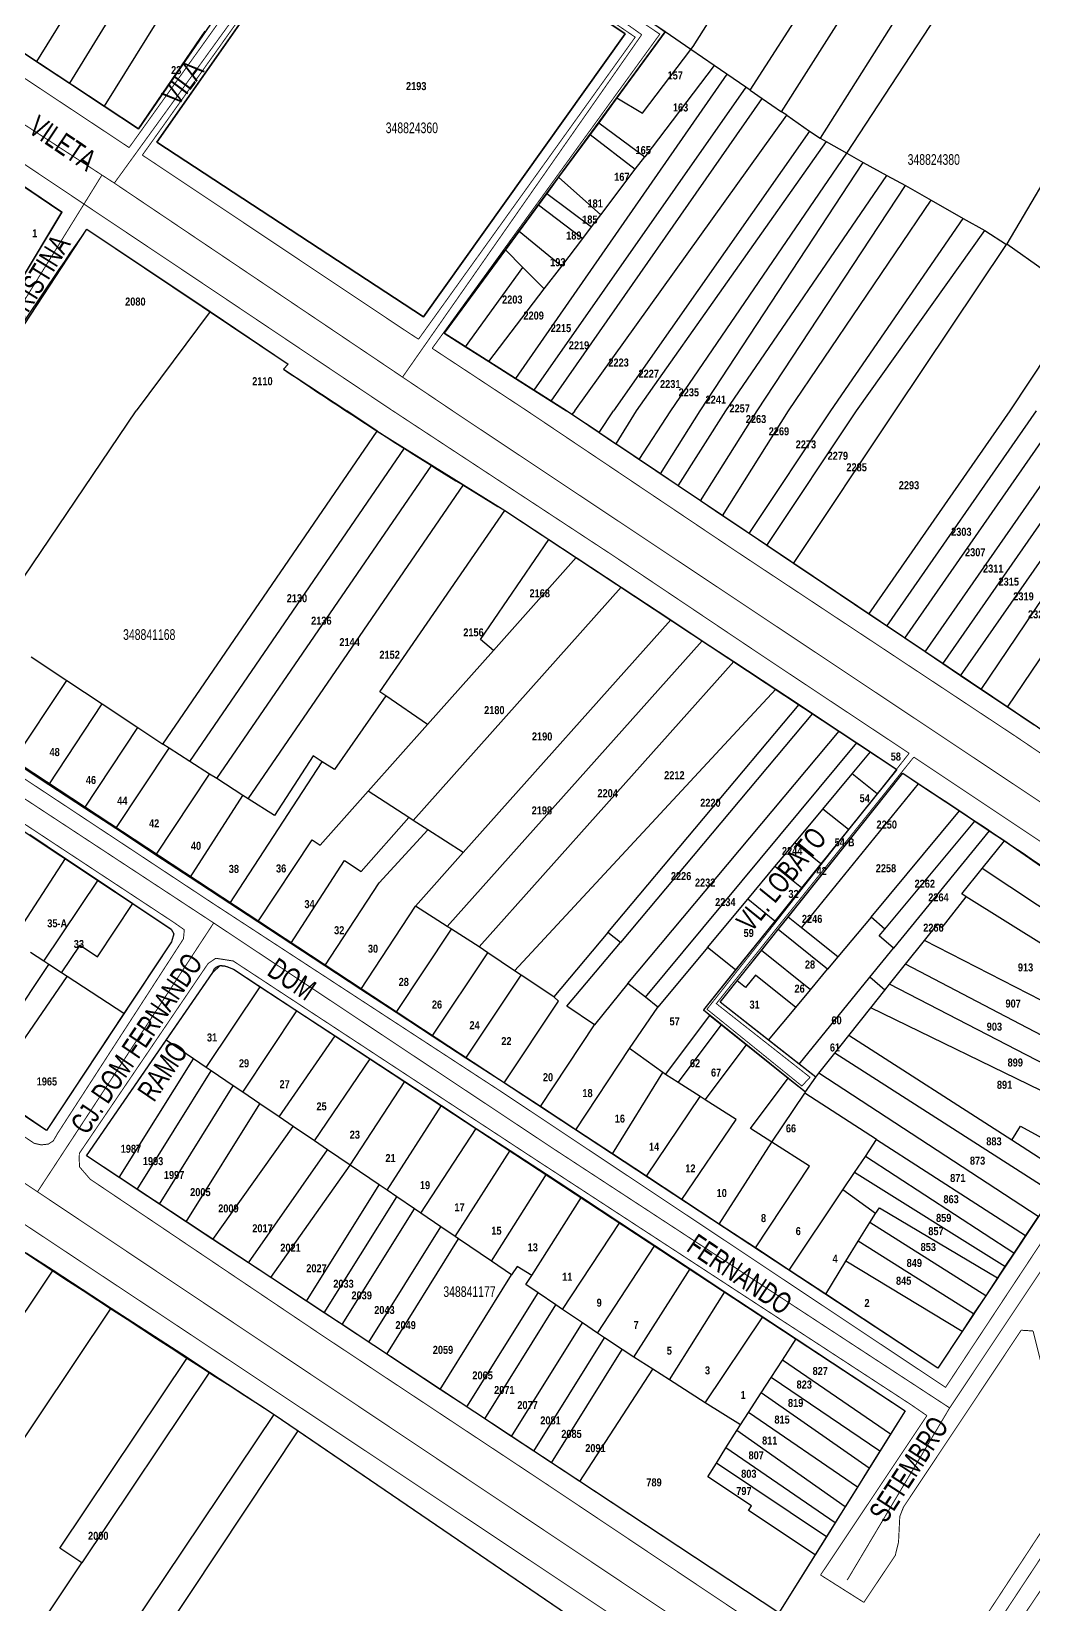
# Model space of a CAD drawing. Extents: x 203136 to 205923, y 4839890 to 4842982.
# Drawn here: x 203811.3 to 203999, y 4840825.7 to 4841120.4 of the extents above; entities that cross this region are included whole.
import ezdxf
from ezdxf.enums import TextEntityAlignment as Align

# ---------------------------------------------------------------- set-up
doc = ezdxf.new("R2010")
doc.units = 0
doc.header["$LTSCALE"] = 1.5
doc.header["$MEASUREMENT"] = 0
doc.linetypes.add('TRACO_11', pattern=[8, 3, -1, 3, -1])
for name, color, linetype in [('CD_MALHA_LOTES', 40, 'CONTINUOUS'), ('CD_TXT_QUADRA', 7, 'CONTINUOUS'), ('RU-QUADRAS', 210, 'CONTINUOUS'), ('SV-EIXO-RUA-N-PAV', 6, 'CONTINUOUS'), ('SV-EIXO-RUA-PAV', 20, 'CONTINUOUS'), ('SV-RUA-NAO-PAV-S-GUIA-C-GUIA', 7, 'CONTINUOUS'), ('SV-RUA-PAVIM-S-GUIA-C-GUIA', 7, 'CONTINUOUS'), ('SV-TXT-RUA-N-PAV-S-GUIA-C-GUIA', 7, 'CONTINUOUS'), ('SV-TXT-RUA-PAV-S-GUIA-C-GUIA', 7, 'CONTINUOUS'), ('Th_NmrPort', 1, 'CONTINUOUS')]:
    doc.layers.add(name, color=color, linetype=linetype)
doc.styles.add('3488-24-2D_TXT$0$ARIAL', font='ARIAL.TTF')
doc.styles.add('3488-41-2D_TXTB$0$ARIAL', font='ARIAL.TTF')
doc.styles.add('ARIAL', font='ARIAL.TTF')
doc.styles.get("Standard").update_dxf_attribs({"font": 'swisscbo.ttf'})

msp = doc.modelspace()

# ---------------------------------------------------------------- linework, layer by layer
at = {"layer": 'CD_MALHA_LOTES', "linetype": 'Continuous'}
for p, q in [((203945.88, 4841109.44), (203985.79, 4841171.52)), ((203951.76, 4841105.4), (203991.42, 4841167.82)), ((203998.67, 4841163.13), (203958.98, 4841100.44)), ((203964, 4841097.64), (204004.47, 4841159.4)), ((203872.44, 4841153.57), (203834.71, 4841099.7)), ((203922.49, 4841120), (203872.44, 4841153.57)), ((203831.91, 4841146.66), (203812.21, 4841114.81)), ((203839.36, 4841144.83), (203818.35, 4841110.75)), ((204030.35, 4841142.55), (203993.99, 4841080.65)), ((203935.23, 4841117.61), (203950.61, 4841142.05)), ((203836.6, 4841125.29), (203824.86, 4841106.44)), ((203831.31, 4841102.18), (203843.77, 4841120.52)), ((203884.69, 4841066.97), (203922.49, 4841120)), ((203929.99, 4841120.35), (203920.94, 4841108.01)), ((203928.63, 4841121.28), (203929.99, 4841120.35)), ((203934.8, 4841117.05), (203929.99, 4841120.35)), ((203806.58, 4841118.54), (203812.21, 4841114.81)), ((203925.7, 4841105.15), (203934.8, 4841117.05)), ((203934.8, 4841117.05), (203935.23, 4841117.61)), ((203939.15, 4841114.06), (203934.8, 4841117.05)), ((203812.21, 4841114.81), (203818.35, 4841110.75)), ((203939.15, 4841114.06), (203926.13, 4841096.94)), ((203941.5, 4841112.44), (203939.15, 4841114.06)), ((203818.35, 4841110.75), (203824.86, 4841106.44)), ((203941.5, 4841112.44), (203901.92, 4841055.41)), ((203945.1, 4841109.97), (203941.5, 4841112.44)), ((203945.1, 4841109.97), (203905.35, 4841053.23)), ((203908.61, 4841051.15), (203948.13, 4841107.89)), ((203920.94, 4841108.01), (203917.51, 4841103.33)), ((203920.94, 4841108.01), (203925.7, 4841105.15)), ((203945.88, 4841109.44), (203945.1, 4841109.97)), ((203945.88, 4841109.44), (203948.13, 4841107.89)), ((203948.13, 4841107.89), (203951.76, 4841105.4)), ((203824.86, 4841106.44), (203831.31, 4841102.18)), ((203913.02, 4841049.34), (203952.76, 4841104.72)), ((203952.76, 4841104.72), (203951.76, 4841105.4)), ((203952.76, 4841104.72), (203957.03, 4841101.78)), ((203917.51, 4841103.33), (203915.91, 4841101.15)), ((203917.51, 4841103.33), (203926.13, 4841096.94)), ((203957.03, 4841101.78), (203920.26, 4841049.37)), ((203957.03, 4841101.78), (203958.98, 4841100.44)), ((203834.71, 4841099.7), (203884.69, 4841066.97)), ((203915.91, 4841101.15), (203910.01, 4841093.1)), ((203915.91, 4841101.15), (203924.37, 4841094.61)), ((203960.1, 4841099.79), (203924.51, 4841049.37)), ((203958.98, 4841100.44), (203960.1, 4841099.79)), ((203960.1, 4841099.79), (203964, 4841097.64)), ((203924.37, 4841094.61), (203926.13, 4841096.94)), ((203931, 4841049.36), (203964, 4841097.64)), ((203936.51, 4841049.36), (203967.06, 4841095.9)), ((203964, 4841097.64), (203967.06, 4841095.9)), ((203967.06, 4841095.9), (203971.48, 4841093.46)), ((203910.01, 4841093.1), (203907.79, 4841090.07)), ((203910.01, 4841093.1), (203917.9, 4841086.1)), ((203917.9, 4841086.1), (203924.37, 4841094.61)), ((203941.3, 4841049.37), (203971.48, 4841093.46)), ((203971.48, 4841093.46), (203974.97, 4841091.55)), ((203816.95, 4841086.56), (203809.42, 4841091.71)), ((203907.79, 4841090.07), (203906.22, 4841087.94)), ((203907.79, 4841090.07), (203916.15, 4841083.8)), ((203947.2, 4841049.37), (203974.97, 4841091.55)), ((203974.97, 4841091.55), (203979.81, 4841088.85)), ((203809.18, 4841073.67), (203816.95, 4841086.56)), ((203906.22, 4841087.94), (203902.59, 4841082.99)), ((203906.22, 4841087.94), (203914.52, 4841081.65)), ((203953.1, 4841049.37), (203979.81, 4841088.85)), ((203979.81, 4841088.85), (203985.76, 4841085.39)), ((203914.52, 4841081.65), (203916.15, 4841083.8)), ((203916.15, 4841083.8), (203917.9, 4841086.1)), ((203961.02, 4841049.37), (203985.76, 4841085.39)), ((203985.76, 4841085.39), (203989.87, 4841083.16)), ((203902.59, 4841082.99), (203900.03, 4841079.49)), ((203902.59, 4841082.99), (203910.59, 4841076.48)), ((203910.59, 4841076.48), (203914.52, 4841081.65)), ((203965.83, 4841049.37), (203989.87, 4841083.16)), ((203989.87, 4841083.16), (203993.93, 4841080.54)), ((203993.99, 4841080.65), (203993.93, 4841080.54)), ((203993.99, 4841080.65), (204001.01, 4841075.62)), ((203900.03, 4841079.49), (203888.59, 4841063.89)), ((203903.3, 4841076.22), (203900.03, 4841079.49)), ((203973.04, 4841049.37), (203993.93, 4841080.54)), ((203892.59, 4841061.34), (203903.3, 4841076.22)), ((203907.33, 4841072.19), (203903.3, 4841076.22)), ((203907.33, 4841072.19), (203910.59, 4841076.48)), ((203896.94, 4841058.58), (203907.33, 4841072.19)), ((203994.58, 4841049.37), (204008.62, 4841070.57)), ((203844.71, 4841067.96), (203830.9, 4841049.36)), ((203888.59, 4841063.89), (203892.59, 4841061.34)), ((203892.59, 4841061.34), (203896.94, 4841058.58)), ((203896.94, 4841058.58), (203901.92, 4841055.41)), ((203901.92, 4841055.41), (203905.35, 4841053.23)), ((203905.35, 4841053.23), (203908.61, 4841051.15)), ((203908.61, 4841051.15), (203911.5, 4841049.36))]:
    msp.add_line(p, q, dxfattribs=at)
for points in [[(203799.26, 4841049.37), (203821.65, 4841083.39), (203844.71, 4841067.96)], [(203844.71, 4841067.96), (203859.32, 4841058.12), (203858.46, 4841057.16), (203870.31, 4841049.37)]]:
    msp.add_lwpolyline(points, dxfattribs=at)
at = {"layer": 'CD_MALHA_LOTES', "linetype": 'Continuous', "flags": 128}
for points in [[(203803.27, 4841008.53), (203830.9, 4841049.36)], [(203876, 4841045.56), (203870.31, 4841049.37)], [(203912.51, 4841048.68), (203911.5, 4841049.36)], [(203913.02, 4841049.34), (203912.51, 4841048.68)], [(203917.59, 4841045.26), (203912.51, 4841048.68)], [(203917.59, 4841045.26), (203920.26, 4841049.37)], [(203924.51, 4841049.37), (203920.71, 4841043.17)], [(203925.07, 4841040.24), (203931, 4841049.36)], [(203929.07, 4841037.54), (203936.51, 4841049.36)], [(203932.43, 4841035.28), (203941.3, 4841049.37)], [(203936.57, 4841032.48), (203947.2, 4841049.37)], [(203940.72, 4841029.69), (203953.1, 4841049.37)], [(203945.7, 4841026.34), (203961.02, 4841049.37)], [(203949.02, 4841024.11), (203965.83, 4841049.37)], [(203953.99, 4841020.75), (203973.04, 4841049.37)], [(203968.1, 4841011.26), (203994.58, 4841049.37)], [(203971.47, 4841008.99), (203999.53, 4841049.37)], [(203974.85, 4841006.72), (204004.49, 4841049.37)], [(203978.65, 4841004.16), (204010.07, 4841049.37)], [(203981.97, 4841001.92), (204014.94, 4841049.37)], [(203994.09, 4840993.81), (204031.63, 4841049.37)], [(203835.88, 4840986.9), (203876, 4841045.56)], [(203876, 4841045.56), (203881.15, 4841042.35)], [(203917.59, 4841045.26), (203920.71, 4841043.17)], [(203840.93, 4840983.66), (203881.15, 4841042.35)], [(203881.15, 4841042.35), (203886.24, 4841039.18)], [(203925.07, 4841040.24), (203920.71, 4841043.17)], [(203929.07, 4841037.54), (203925.07, 4841040.24)], [(203845.98, 4840980.42), (203886.24, 4841039.18)], [(203886.24, 4841039.18), (203892.19, 4841035.47)], [(203932.43, 4841035.28), (203929.07, 4841037.54)], [(203851.88, 4840976.63), (203892.19, 4841035.47)], [(203892.19, 4841035.47), (203899.93, 4841030.65)], [(203936.57, 4841032.48), (203932.43, 4841035.28)], [(203876.54, 4840996.7), (203899.93, 4841030.65)], [(203899.93, 4841030.65), (203908.19, 4841025.21)], [(203940.72, 4841029.69), (203936.57, 4841032.48)], [(203945.7, 4841026.34), (203940.72, 4841029.69)], [(203895.38, 4841006.51), (203908.19, 4841025.21)], [(203908.19, 4841025.21), (203913.3, 4841021.85)], [(203949.02, 4841024.11), (203945.7, 4841026.34)], [(203913.3, 4841021.85), (203897.81, 4841004.44)], [(203913.3, 4841021.85), (203921.74, 4841016.28)], [(203953.99, 4841020.75), (203949.02, 4841024.11)], [(203985.29, 4840999.69), (204002.37, 4841024.26)], [(204005.86, 4841021.93), (203989.09, 4840997.13)], [(203960.06, 4841016.67), (203953.99, 4841020.75)], [(203882.76, 4840972.6), (203921.74, 4841016.28)], [(203921.74, 4841016.28), (203931.02, 4841010.16)], [(203968.1, 4841011.26), (203960.06, 4841016.67)], [(203892.11, 4840966.56), (203931.02, 4841010.16)], [(203931.02, 4841010.16), (203936.92, 4841006.27)], [(203971.47, 4841008.99), (203968.1, 4841011.26)], [(203974.85, 4841006.72), (203971.47, 4841008.99)], [(203897.81, 4841004.44), (203885.46, 4840990.56)], [(203889.14, 4840952.72), (203936.92, 4841006.27)], [(203897.81, 4841004.44), (203895.38, 4841006.51)], [(203936.92, 4841006.27), (203942.83, 4841002.37)], [(203978.65, 4841004.16), (203974.85, 4841006.72)], [(203981.97, 4841001.92), (203978.65, 4841004.16)], [(203811.18, 4841003.23), (203817.85, 4840998.82)], [(203895.1, 4840948.89), (203942.83, 4841002.37)], [(203942.83, 4841002.37), (203950.68, 4840997.19)], [(203985.29, 4840999.69), (203981.97, 4841001.92)], [(203807.82, 4840983.67), (203817.85, 4840998.82)], [(203817.85, 4840998.82), (203824.52, 4840994.41)], [(203989.09, 4840997.13), (203985.29, 4840999.69)], [(203877.65, 4840995.94), (203868.03, 4840982.11)], [(203877.65, 4840995.94), (203876.54, 4840996.7)], [(203885.46, 4840990.56), (203877.65, 4840995.94)], [(203901.74, 4840944.41), (203950.68, 4840997.19)], [(203950.68, 4840997.19), (203955.04, 4840994.31)], [(203994.09, 4840993.81), (203989.09, 4840997.13)], [(203814.51, 4840979.28), (203824.52, 4840994.41)], [(203824.52, 4840994.41), (203831.2, 4840990)], [(203919.21, 4840951.57), (203955.04, 4840994.31)], [(203957.55, 4840992.64), (203921.59, 4840949.74)], [(203955.04, 4840994.31), (203957.55, 4840992.64)], [(203957.55, 4840992.64), (203962.58, 4840989.3)], [(203999.06, 4840990.45), (203994.09, 4840993.81)], [(203821.2, 4840974.89), (203831.2, 4840990)], [(203831.2, 4840990), (203835.88, 4840986.9)], [(203874.32, 4840978.05), (203885.46, 4840990.56)], [(203922.95, 4840942.03), (203962.58, 4840989.3)], [(203962.58, 4840989.3), (203965.89, 4840987.11)], [(203837.05, 4840986.15), (203835.88, 4840986.9)], [(203926.26, 4840939.44), (203965.89, 4840987.11)], [(203965.89, 4840987.11), (203968.4, 4840985.45)], [(203814.51, 4840979.28), (203807.82, 4840983.67)], [(203827.05, 4840971.05), (203837.05, 4840986.15)], [(203840.93, 4840983.66), (203837.05, 4840986.15)], [(203844.62, 4840981.29), (203840.93, 4840983.66)], [(203848.4, 4840957.03), (203865.72, 4840983.6)], [(203864.04, 4840984.68), (203856.76, 4840973.52)], [(203865.72, 4840983.6), (203864.04, 4840984.68)], [(203868.03, 4840982.11), (203865.72, 4840983.6)], [(203964.97, 4840981.32), (203968.4, 4840985.45)], [(203968.4, 4840985.45), (203973.36, 4840982.16)], [(203834.57, 4840966.11), (203844.62, 4840981.29)], [(203845.98, 4840980.42), (203844.62, 4840981.29)], [(203850.87, 4840977.29), (203845.98, 4840980.42)], [(203953.03, 4840954.46), (203974.47, 4840981.42)], [(203959.49, 4840974.73), (203964.97, 4840981.32)], [(203969.66, 4840977.55), (203964.97, 4840981.32)], [(203973.36, 4840982.16), (203969.66, 4840977.55)], [(203974.47, 4840981.42), (203977.42, 4840979.47)], [(203821.2, 4840974.89), (203814.51, 4840979.28)], [(203865.36, 4840967.98), (203874.32, 4840978.05)], [(203881.94, 4840973.13), (203874.32, 4840978.05)], [(203955.48, 4840952.49), (203977.42, 4840979.47)], [(203969.66, 4840977.55), (203964.29, 4840970.87)], [(203977.42, 4840979.47), (203985.11, 4840974.37)], [(203827.05, 4840971.05), (203821.2, 4840974.89)], [(203840.96, 4840961.92), (203850.87, 4840977.29)], [(203851.88, 4840976.63), (203850.87, 4840977.29)], [(203856.76, 4840973.52), (203851.88, 4840976.63)], [(203954.25, 4840968.42), (203959.49, 4840974.73)], [(203964.29, 4840970.87), (203959.49, 4840974.73)], [(203873.04, 4840963.05), (203881.94, 4840973.13)], [(203882.76, 4840972.6), (203881.94, 4840973.13)], [(203885.51, 4840970.83), (203882.76, 4840972.6)], [(203968.55, 4840954.49), (203985.11, 4840974.37)], [(203971.1, 4840952.22), (203987.97, 4840972.48)], [(203985.11, 4840974.37), (203987.97, 4840972.48)], [(203987.97, 4840972.48), (203990.69, 4840970.67)], [(203810.97, 4840969.95), (203817.65, 4840965.48)], [(203834.57, 4840966.11), (203827.05, 4840971.05)], [(203853.66, 4840953.58), (203863.83, 4840968.96)], [(203863.83, 4840968.96), (203865.36, 4840967.98)], [(203876.39, 4840960.9), (203885.51, 4840970.83)], [(203892.11, 4840966.56), (203885.51, 4840970.83)], [(203964.29, 4840970.87), (203959.15, 4840964.47)], [(203990.69, 4840970.67), (203972.75, 4840948.65)], [(203989.37, 4840963.61), (203993.53, 4840968.79)], [(203990.69, 4840970.67), (203993.53, 4840968.79)], [(203993.53, 4840968.79), (204029.01, 4840944.17)], [(203840.96, 4840961.92), (203834.57, 4840966.11)], [(203883.17, 4840956.54), (203892.11, 4840966.56)], [(203950.54, 4840963.96), (203954.25, 4840968.42)], [(203959.15, 4840964.47), (203954.25, 4840968.42)], [(203807.67, 4840950.02), (203817.65, 4840965.48)], [(203817.65, 4840965.48), (203823.77, 4840961.37)], [(203859.84, 4840949.52), (203869.91, 4840965.06)], [(203869.91, 4840965.06), (203873.04, 4840963.05)], [(203945.43, 4840957.81), (203950.54, 4840963.96)], [(203955.53, 4840959.95), (203950.54, 4840963.96)], [(203959.15, 4840964.47), (203955.53, 4840959.95)], [(203985.53, 4840958.81), (203989.37, 4840963.61)], [(204025.8, 4840939.41), (203989.37, 4840963.61)], [(203813.58, 4840946.19), (203823.77, 4840961.37)], [(203823.77, 4840961.37), (203830.23, 4840957.04)], [(203848.4, 4840957.03), (203840.96, 4840961.92)], [(203866.21, 4840945.34), (203876.39, 4840960.9)], [(203955.53, 4840959.95), (203950.51, 4840953.72)], [(203823.61, 4840947.03), (203830.23, 4840957.04)], [(203830.23, 4840957.04), (203835.88, 4840953.26)], [(203853.66, 4840953.58), (203848.4, 4840957.03)], [(203937.92, 4840948.78), (203945.43, 4840957.81)], [(203950.51, 4840953.72), (203945.43, 4840957.81)], [(203981.84, 4840952.54), (203986.38, 4840958.28)], [(203986.38, 4840958.28), (203985.53, 4840958.81)], [(204023.87, 4840934.83), (203986.38, 4840958.28)], [(203872.98, 4840940.9), (203883.17, 4840956.54)], [(203889.14, 4840952.72), (203883.17, 4840956.54)], [(203951.15, 4840952.12), (203953.03, 4840954.46)], [(203955.48, 4840952.49), (203953.03, 4840954.46)], [(203968.55, 4840954.49), (203962.31, 4840947.01)], [(203971.1, 4840952.22), (203968.55, 4840954.49)], [(203835.88, 4840953.26), (203837.43, 4840952.24)], [(203837.43, 4840952.24), (203837.94, 4840951.37)], [(203837.94, 4840951.37), (203837.46, 4840949.84)], [(203859.84, 4840949.52), (203853.66, 4840953.58)], [(203879.6, 4840936.57), (203889.95, 4840952.19)], [(203889.95, 4840952.19), (203889.14, 4840952.72)], [(203895.1, 4840948.89), (203889.95, 4840952.19)], [(203919.21, 4840951.57), (203909.14, 4840939.56)], [(203921.59, 4840949.74), (203919.21, 4840951.57)], [(203950.51, 4840953.72), (203943.15, 4840944.57)], [(203948.02, 4840948.22), (203951.15, 4840952.12)], [(203960.39, 4840944.7), (203951.15, 4840952.12)], [(203962.31, 4840947.01), (203955.48, 4840952.49)], [(203970.07, 4840950.99), (203971.1, 4840952.22)], [(203972.75, 4840948.65), (203970.07, 4840950.99)], [(203978.54, 4840950.09), (203981.04, 4840953.21)], [(203981.04, 4840953.21), (203981.84, 4840952.54)], [(203816.88, 4840944.03), (203820.36, 4840949.21)], [(203820.36, 4840949.21), (203823.61, 4840947.03)], [(203837.46, 4840949.84), (203828.58, 4840936.41)], [(203866.21, 4840945.34), (203859.84, 4840949.52)], [(203896.72, 4840947.8), (203895.1, 4840948.89)], [(203911.56, 4840937.78), (203921.59, 4840949.74)], [(203937.92, 4840948.78), (203928.62, 4840937.59)], [(203943.15, 4840944.57), (203937.92, 4840948.78)], [(203943.46, 4840942.53), (203948.02, 4840948.22)], [(203957.19, 4840940.86), (203948.02, 4840948.22)], [(203968.33, 4840943.22), (203972.75, 4840948.65)], [(203974.98, 4840945.65), (203978.54, 4840950.09)], [(204019.93, 4840928.86), (203978.54, 4840950.09)], [(203800.11, 4840923.95), (203814.51, 4840945.57)], [(203813.58, 4840946.19), (203811.07, 4840947.81)], [(203814.51, 4840945.57), (203813.58, 4840946.19)], [(203816.88, 4840944.03), (203814.51, 4840945.57)], [(203872.98, 4840940.9), (203866.21, 4840945.34)], [(203886.32, 4840932.18), (203896.72, 4840947.8)], [(203901.74, 4840944.41), (203896.72, 4840947.8)], [(203962.31, 4840947.01), (203960.39, 4840944.7)], [(203972, 4840941.9), (203974.98, 4840945.65)], [(204016.61, 4840923.83), (203974.98, 4840945.65)], [(203803.11, 4840921.74), (203817.95, 4840943.33)], [(203817.95, 4840943.33), (203816.88, 4840944.03)], [(203828.58, 4840936.41), (203817.95, 4840943.33)], [(203892.65, 4840928.06), (203902.97, 4840943.58)], [(203902.97, 4840943.58), (203901.74, 4840944.41)], [(203909.14, 4840939.56), (203902.97, 4840943.58)], [(203922.95, 4840942.03), (203916.74, 4840934.27)], [(203926.26, 4840939.44), (203922.95, 4840942.03)], [(203943.15, 4840944.57), (203937.12, 4840937.07)], [(203940.29, 4840938.51), (203943.46, 4840942.53)], [(203945.02, 4840941.27), (203943.46, 4840942.53)], [(203946.89, 4840943.61), (203945.02, 4840941.27)], [(203954.44, 4840937.56), (203946.89, 4840943.61)], [(203955.07, 4840926.94), (203968.33, 4840943.22)], [(203957.19, 4840940.86), (203960.39, 4840944.7)], [(203971.12, 4840940.8), (203968.33, 4840943.22)], [(203844, 4840926.31), (203854.11, 4840941.43)], [(203854.11, 4840941.43), (203860.99, 4840936.92)], [(203879.6, 4840936.57), (203872.98, 4840940.9)], [(203909.98, 4840938.74), (203909.14, 4840939.56)], [(203928.62, 4840937.59), (203926.26, 4840939.44)], [(203954.44, 4840937.56), (203957.19, 4840940.86)], [(203968.49, 4840937.48), (203971.12, 4840940.8)], [(203971.12, 4840940.8), (203972, 4840941.9)], [(204014.15, 4840920.09), (203972, 4840941.9)], [(203828.58, 4840936.41), (203814.06, 4840914.46)], [(203850.87, 4840921.64), (203860.99, 4840936.92)], [(203860.99, 4840936.92), (203868.16, 4840932.22)], [(203886.32, 4840932.18), (203879.6, 4840936.57)], [(203899.81, 4840923.39), (203909.98, 4840938.74)], [(203916.74, 4840934.27), (203911.56, 4840937.78)], [(203923.3, 4840929.85), (203928.62, 4840937.59)], [(203937.12, 4840937.07), (203938.31, 4840936.01)], [(203949.33, 4840931.43), (203940.29, 4840938.51)], [(203949.33, 4840931.43), (203954.44, 4840937.56)], [(203964.37, 4840932.3), (203968.49, 4840937.48)], [(204002.65, 4840920.84), (203968.49, 4840937.48)], [(203906.6, 4840918.97), (203916.74, 4840934.27)], [(203930.03, 4840925), (203938.31, 4840936.01)], [(203932.4, 4840923.49), (203940.5, 4840934.27)], [(203938.31, 4840936.01), (203940.5, 4840934.27)], [(203940.5, 4840934.27), (203945.2, 4840930.53)], [(203821.59, 4840909.71), (203836.49, 4840931.41)], [(203841.62, 4840927.93), (203836.49, 4840931.41)], [(203857.63, 4840917.05), (203868.16, 4840932.22)], [(203868.16, 4840932.22), (203874.72, 4840927.92)], [(203892.65, 4840928.06), (203886.32, 4840932.18)], [(203937.47, 4840920.26), (203945.2, 4840930.53)], [(203945.2, 4840930.53), (203953.02, 4840924.29)], [(203955.07, 4840926.94), (203949.33, 4840931.43)], [(203961.73, 4840928.97), (203964.37, 4840932.3)], [(203994.88, 4840912.68), (203964.37, 4840932.3)], [(203827.71, 4840905.67), (203841.62, 4840927.93)], [(203844, 4840926.31), (203841.62, 4840927.93)], [(203864.3, 4840912.52), (203874.72, 4840927.92)], [(203874.72, 4840927.92), (203881.19, 4840923.67)], [(203899.81, 4840923.39), (203892.65, 4840928.06)], [(203913.23, 4840914.64), (203923.3, 4840929.85)], [(203929.51, 4840925.38), (203923.3, 4840929.85)], [(203958.74, 4840925.22), (203961.73, 4840928.97)], [(204002.71, 4840902.76), (203961.73, 4840928.97)], [(203831.05, 4840903.46), (203844.93, 4840925.68)], [(203844.93, 4840925.68), (203844, 4840926.31)], [(203849.07, 4840922.86), (203844.93, 4840925.68)], [(203920.13, 4840910.11), (203929.51, 4840925.38)], [(203930.03, 4840925), (203929.51, 4840925.38)], [(203932.4, 4840923.49), (203930.03, 4840925)], [(203958.17, 4840924.49), (203955.07, 4840926.94)], [(203956.27, 4840921.71), (203958.17, 4840924.49)], [(203958.17, 4840924.49), (203958.74, 4840925.22)], [(203999.81, 4840898.38), (203958.74, 4840925.22)], [(203814.06, 4840914.46), (203803.11, 4840921.74)], [(203835.23, 4840900.71), (203849.07, 4840922.86)], [(203850.87, 4840921.64), (203849.07, 4840922.86)], [(203854.04, 4840919.49), (203850.87, 4840921.64)], [(203870.94, 4840908), (203881.19, 4840923.67)], [(203881.19, 4840923.67), (203888.07, 4840919.17)], [(203906.6, 4840918.97), (203899.81, 4840923.39)], [(203936.53, 4840920.86), (203932.4, 4840923.49)], [(203945.93, 4840914.87), (203953.02, 4840924.29)], [(203949.94, 4840912.32), (203956.13, 4840921.49)], [(203953.02, 4840924.29), (203956.27, 4840921.71)], [(203956.13, 4840921.49), (203956.27, 4840921.71)], [(203969.58, 4840912.8), (203956.13, 4840921.49)], [(203840.24, 4840897.4), (203854.04, 4840919.49)], [(203857.63, 4840917.05), (203854.04, 4840919.49)], [(203877.86, 4840903.29), (203888.07, 4840919.17)], [(203888.07, 4840919.17), (203894.59, 4840914.89)], [(203913.23, 4840914.64), (203906.6, 4840918.97)], [(203926.44, 4840905.95), (203936.53, 4840920.86)], [(203937.47, 4840920.26), (203936.53, 4840920.86)], [(203943.29, 4840916.55), (203937.47, 4840920.26)], [(203860.26, 4840915.26), (203857.63, 4840917.05)], [(203933.08, 4840901.58), (203943.29, 4840916.55)], [(203845.24, 4840894.09), (203860.26, 4840915.26)], [(203864.3, 4840912.52), (203860.26, 4840915.26)], [(203884.2, 4840898.99), (203894.59, 4840914.89)], [(203894.59, 4840914.89), (203900.95, 4840910.72)], [(203920.13, 4840910.11), (203913.23, 4840914.64)], [(203949.94, 4840912.32), (203945.93, 4840914.87)], [(203967.52, 4840909.59), (203969.58, 4840912.8)], [(203969.58, 4840912.8), (203997.46, 4840894.81)], [(203994.88, 4840912.68), (203996.56, 4840915.32)], [(204004.97, 4840906.19), (203994.88, 4840912.68)], [(203996.56, 4840915.32), (204007.14, 4840909.47)], [(203827.71, 4840905.67), (203821.59, 4840909.71)], [(203851.92, 4840889.68), (203866.71, 4840910.87)], [(203866.71, 4840910.87), (203864.3, 4840912.52)], [(203870.94, 4840908), (203866.71, 4840910.87)], [(203890.63, 4840894.61), (203900.95, 4840910.72)], [(203900.95, 4840910.72), (203907.71, 4840906.29)], [(203926.44, 4840905.95), (203920.13, 4840910.11)], [(203940.11, 4840896.96), (203949.94, 4840912.32)], [(203957.03, 4840907.8), (203949.94, 4840912.32)], [(203965.44, 4840906.62), (203967.52, 4840909.59)], [(203995.26, 4840891.48), (203967.52, 4840909.59)], [(203856.1, 4840886.93), (203870.94, 4840908)], [(203876.38, 4840904.3), (203870.94, 4840908)], [(203946.9, 4840892.49), (203957.03, 4840907.8)], [(203831.05, 4840903.46), (203827.71, 4840905.67)], [(203862.77, 4840882.52), (203876.38, 4840904.3)], [(203877.86, 4840903.29), (203876.38, 4840904.3)], [(203897.44, 4840889.98), (203907.71, 4840906.29)], [(203907.71, 4840906.29), (203914.28, 4840901.98)], [(203933.08, 4840901.58), (203926.44, 4840905.95)], [(203963.24, 4840903.34), (203965.44, 4840906.62)], [(203993.61, 4840888.99), (203965.44, 4840906.62)], [(203835.23, 4840900.71), (203831.05, 4840903.46)], [(203866.11, 4840880.31), (203879.69, 4840902.05)], [(203879.69, 4840902.05), (203877.86, 4840903.29)], [(203883, 4840899.8), (203879.69, 4840902.05)], [(203904.96, 4840887.29), (203914.28, 4840901.98)], [(203914.28, 4840901.98), (203921.46, 4840897.26)], [(203940.11, 4840896.96), (203933.08, 4840901.58)], [(203953.21, 4840888.34), (203963.24, 4840903.34)], [(203969.36, 4840898.96), (203963.24, 4840903.34)], [(203840.24, 4840897.4), (203835.23, 4840900.71)], [(203869.45, 4840878.11), (203883, 4840899.8)], [(203884.2, 4840898.99), (203883, 4840899.8)], [(203887.97, 4840896.42), (203884.2, 4840898.99)], [(203968.29, 4840897.23), (203969.36, 4840898.96)], [(203969.36, 4840898.96), (203970.14, 4840900.01)], [(203970.14, 4840900.01), (203992.2, 4840886.85)], [(203999.81, 4840898.38), (203997.46, 4840894.81)], [(203845.24, 4840894.09), (203840.24, 4840897.4)], [(203874.46, 4840874.8), (203887.97, 4840896.42)], [(203890.63, 4840894.61), (203887.97, 4840896.42)], [(203910.72, 4840880.96), (203921.46, 4840897.26)], [(203921.46, 4840897.26), (203928, 4840892.94)], [(203946.9, 4840892.49), (203940.11, 4840896.96)], [(203966.15, 4840893.75), (203968.29, 4840897.23)], [(203990.01, 4840883.53), (203968.29, 4840897.23)], [(203851.92, 4840889.68), (203845.24, 4840894.09)], [(203877.8, 4840872.6), (203891.28, 4840894.17)], [(203891.28, 4840894.17), (203890.63, 4840894.61)], [(203897.44, 4840889.98), (203891.28, 4840894.17)], [(203917.26, 4840876.51), (203928, 4840892.94)], [(203928, 4840892.94), (203934.63, 4840888.56)], [(203953.21, 4840888.34), (203946.9, 4840892.49)], [(203963.84, 4840890.01), (203966.15, 4840893.75)], [(203987.75, 4840880.1), (203966.15, 4840893.75)], [(203997.46, 4840894.81), (203995.26, 4840891.48)], [(203810.28, 4840891.58), (203815.3, 4840888.3)], [(203856.1, 4840886.93), (203851.92, 4840889.68)], [(203901.2, 4840887.41), (203897.44, 4840889.98)], [(203902.23, 4840889.02), (203901.2, 4840887.41)], [(203904.96, 4840887.29), (203902.23, 4840889.02)], [(203960.05, 4840883.84), (203963.84, 4840890.01)], [(203985.59, 4840876.83), (203963.84, 4840890.01)], [(203993.61, 4840888.99), (203992.2, 4840886.85)], [(203995.26, 4840891.48), (203993.61, 4840888.99)], [(203774.64, 4840827.55), (203815.3, 4840888.3)], [(203815.3, 4840888.3), (203826.19, 4840881.2)], [(203862.77, 4840882.52), (203856.1, 4840886.93)], [(203887.82, 4840865.98), (203901.2, 4840887.41)], [(203903.89, 4840885.6), (203904.96, 4840887.29)], [(203924.11, 4840872.03), (203934.63, 4840888.56)], [(203934.63, 4840888.56), (203941.15, 4840884.25)], [(203960.05, 4840883.84), (203953.21, 4840888.34)], [(203992.2, 4840886.85), (203990.01, 4840883.53)], [(203892.83, 4840862.68), (203906.18, 4840884.05)], [(203906.18, 4840884.05), (203903.89, 4840885.6)], [(203909.49, 4840881.79), (203906.18, 4840884.05)], [(203930.8, 4840867.75), (203941.15, 4840884.25)], [(203941.15, 4840884.25), (203948.27, 4840879.54)], [(203985.59, 4840876.83), (203981.05, 4840869.95), (203960.05, 4840883.84)], [(203990.01, 4840883.53), (203987.75, 4840880.1)], [(203785.43, 4840820.29), (203826.19, 4840881.2)], [(203826.19, 4840881.2), (203840.46, 4840871.96)], [(203866.11, 4840880.31), (203862.77, 4840882.52)], [(203869.45, 4840878.11), (203866.11, 4840880.31)], [(203896.16, 4840860.47), (203909.49, 4840881.79)], [(203910.72, 4840880.96), (203909.49, 4840881.79)], [(203914.45, 4840878.42), (203910.72, 4840880.96)], [(203874.46, 4840874.8), (203869.45, 4840878.11)], [(203901.17, 4840857.16), (203914.45, 4840878.42)], [(203917.26, 4840876.51), (203914.45, 4840878.42)], [(203937.49, 4840863.47), (203948.27, 4840879.54)], [(203948.27, 4840879.54), (203954.51, 4840875.42)], [(203987.75, 4840880.1), (203985.59, 4840876.83)], [(203877.8, 4840872.6), (203874.46, 4840874.8)], [(203905.35, 4840854.41), (203918.58, 4840875.61)], [(203918.58, 4840875.61), (203917.26, 4840876.51)], [(203921.94, 4840873.42), (203918.58, 4840875.61)], [(203951.93, 4840871.44), (203954.51, 4840875.42)], [(203954.51, 4840875.42), (203974.91, 4840861.94)], [(203816.55, 4840836.22), (203840.46, 4840871.96)], [(203840.46, 4840871.96), (203844.62, 4840869.18)], [(203887.82, 4840865.98), (203877.8, 4840872.6)], [(203908.69, 4840852.2), (203921.94, 4840873.42)], [(203924.11, 4840872.03), (203921.94, 4840873.42)], [(203927.66, 4840869.76), (203924.11, 4840872.03)], [(203949.85, 4840868.22), (203951.93, 4840871.44)], [(203972.17, 4840857.55), (203951.93, 4840871.44)], [(203844.62, 4840869.18), (203820.7, 4840833.44)], [(203844.62, 4840869.18), (203856.73, 4840861.28)], [(203913.95, 4840848.72), (203927.66, 4840869.76)], [(203930.8, 4840867.75), (203927.66, 4840869.76)], [(203892.83, 4840862.68), (203887.82, 4840865.98)], [(203937.49, 4840863.47), (203930.8, 4840867.75)], [(203947.95, 4840865.3), (203949.85, 4840868.22)], [(203970.18, 4840854.38), (203949.85, 4840868.22)], [(203896.16, 4840860.47), (203892.83, 4840862.68)], [(203944.08, 4840859.33), (203937.49, 4840863.47)], [(203945.57, 4840861.63), (203947.95, 4840865.3)], [(203968.18, 4840851.18), (203947.95, 4840865.3)], [(203815.98, 4840800.53), (203856.73, 4840861.28)], [(203856.73, 4840861.28), (203861.24, 4840858.2)], [(203901.17, 4840857.16), (203896.16, 4840860.47)], [(203944.08, 4840859.33), (203945.57, 4840861.63)], [(203965.97, 4840847.63), (203945.57, 4840861.63)], [(203974.91, 4840861.94), (203972.17, 4840857.55)], [(203820.88, 4840797.44), (203861.24, 4840858.2)], [(203861.24, 4840858.2), (203937.58, 4840806.13)], [(203905.35, 4840854.41), (203901.17, 4840857.16)], [(203941.36, 4840855), (203943.4, 4840858.24)], [(203943.4, 4840858.24), (203944.08, 4840859.33)], [(203963.68, 4840843.98), (203943.4, 4840858.24)], [(203972.17, 4840857.55), (203970.18, 4840854.38)], [(203908.69, 4840852.2), (203905.35, 4840854.41)], [(203939.56, 4840852.14), (203941.36, 4840855)], [(203961.8, 4840840.96), (203941.36, 4840855)], [(203970.18, 4840854.38), (203968.18, 4840851.18)], [(203913.95, 4840848.72), (203908.69, 4840852.2)], [(203937.97, 4840849.59), (203939.56, 4840852.14)], [(203960.17, 4840838.36), (203939.56, 4840852.14)], [(203968.18, 4840851.18), (203965.97, 4840847.63)], [(203951.26, 4840824.09), (203913.95, 4840848.72)], [(203946.11, 4840844.15), (203937.97, 4840849.59)], [(203965.97, 4840847.63), (203963.68, 4840843.98)], [(203945.58, 4840843.3), (203946.11, 4840844.15)], [(203958.05, 4840834.97), (203945.58, 4840843.3)], [(203963.68, 4840843.98), (203961.8, 4840840.96)], [(203961.8, 4840840.96), (203960.17, 4840838.36)], [(203820.7, 4840833.44), (203816.55, 4840836.22)], [(203960.17, 4840838.36), (203958.05, 4840834.97)], [(203803.81, 4840808.21), (203820.7, 4840833.44)], [(203958.05, 4840834.97), (203951.26, 4840824.09)]]:
    msp.add_lwpolyline(points, dxfattribs=at)
msp.add_lwpolyline([(203836.49, 4840931.41), (203845.2, 4840944.1), (203846.58, 4840945.4, -0.0986548909), (203849.08, 4840944.73), (203854.11, 4840941.43)], format="xyb", dxfattribs=at)
at = {"layer": 'CD_MALHA_LOTES', "linetype": 'Continuous'}
msp.add_point((203816.95, 4841086.56), dxfattribs=at)
at = {"layer": 'RU-QUADRAS', "color": 6, "linetype": 'Continuous'}
for points in [[(203784.81, 4841132.94), (203811.7, 4841171.68), (203865.35, 4841253.17), (203900.57, 4841229.56), (203899.84, 4841227.93), (204056.98, 4841124.94), (204070.55, 4841114.31), (204121.89, 4841081.42), (204041.72, 4840961.81), (203911.5, 4841049.36), (203888.59, 4841063.89), (203929.99, 4841120.35), (203890.82, 4841146.57), (203891.73, 4841148), (203868.11, 4841165.26), (203865.3, 4841160.68), (203869.43, 4841157.72), (203831.31, 4841102.18)], [(203834.71, 4841099.7), (203872.44, 4841153.57), (203922.49, 4841120), (203884.69, 4841066.97)]]:
    msp.add_lwpolyline(points, close=True, dxfattribs=at)
for points in [[(203774.66, 4841115.1), (203816.95, 4841086.56), (203786.53, 4841036.08)], [(204026.64, 4840938.69), (203981.05, 4840869.95), (203759.99, 4841015.37)], [(203754.48, 4841007.3), (203837.43, 4840952.24), (203837.94, 4840951.37), (203837.46, 4840949.84), (203814.06, 4840914.46), (203694.05, 4840996.63)]]:
    msp.add_lwpolyline(points, dxfattribs=at)
msp.add_lwpolyline([(203789.96, 4841034.02, -0.0186813404), (203821.65, 4841083.39), (203859.32, 4841058.12), (203858.46, 4841057.16, 0.0135515179), (203899.93, 4841030.65), (203973.36, 4840982.16), (203937.12, 4840937.07), (203956.27, 4840921.71), (203958.17, 4840924.49), (203940.29, 4840938.51), (203974.47, 4840981.42, -0.0107082599), (204029.01, 4840944.17)], format="xyb", dxfattribs=at)
for points in [[(203602.14, 4840859.7), (203635.88, 4840909.44), (203662.17, 4840892.34), (203668.68, 4840902.34), (203642.01, 4840918.54), (203681.79, 4840977.62, 0.0075156619), (203856.73, 4840861.28), (203937.58, 4840806.13, 0.0099122395), (203859.94, 4840686.69), (203806.46, 4840721.54), (203735.05, 4840770.21), (203676.32, 4840809.47), (203712.97, 4840865.81), (203709.65, 4840868.04), (203688.96, 4840836.23), (203690.59, 4840835.08), (203674.66, 4840810.59), (203663.88, 4840817.86), (203699.33, 4840872.34), (203694.35, 4840875.7), (203658.9, 4840821.21)], [(203821.59, 4840909.71), (203845.2, 4840944.1, -0.4908402911), (203847.78, 4840945.21), (203849.08, 4840944.73), (203974.91, 4840861.94), (203951.26, 4840824.09)]]:
    msp.add_lwpolyline(points, format="xyb", close=True, dxfattribs=at)
at = {"layer": 'SV-EIXO-RUA-N-PAV', "const_width": 0.18}
msp.add_lwpolyline([(203788.427554, 4841035.264556), (203824.456848, 4841093.528877)], dxfattribs=at)
at = {"layer": 'SV-EIXO-RUA-PAV', "const_width": 0.18, "flags": 128}
for points in [[(203890.124517, 4841049.3628), (203880.76933, 4841055.6623), (203826.7787, 4841092.0175), (203773.009517, 4841127.017798), (203749.763, 4841143.981473), (203702.267743, 4841176.410699), (203477.60981, 4841326.877425)], [(203826.7787, 4841092.0175), (203873.600976, 4841156.7663)], [(203873.6009, 4841156.7663), (203925.571366, 4841119.8324)], [(203925.5713, 4841119.8324), (203880.76933, 4841055.6623)]]:
    msp.add_lwpolyline(points, dxfattribs=at)
at = {"layer": 'SV-EIXO-RUA-PAV', "const_width": 0.18}
for points in [[(204636.847033, 4840353.732969), (204556.692409, 4840405.627321), (204539.141988, 4840418.327609), (204495.302183, 4840447.648089), (204470.787539, 4840463.788165), (204283.813228, 4840589.6077), (204258.698822, 4840606.743049), (204246.534032, 4840614.722105), (203972.065444, 4840796.468379), (203949.643938, 4840811.266574), (203812.386168, 4840902.999228), (203680.641912, 4840990.841984), (203657.330522, 4841006.328818), (203641.610185, 4841017.472348), (203614.945309, 4841034.784618), (203592.86, 4841049.37)], [(203890.12, 4841049.36), (204041.065484, 4840948.865929), (204051.087421, 4840941.156747), (204065.602559, 4840933.766486), (204120.549896, 4840896.688201), (204132.363325, 4840889.14349), (204167.629886, 4840865.193996), (204175.422779, 4840860.081461), (204217.60716, 4840832.78155), (204262.716474, 4840801.839746), (204334.775247, 4840753.485044)], [(203758.246951, 4841010.652239), (203845.391195, 4840953.375321), (203909.054584, 4840911.05583), (203983.259475, 4840862.499369)], [(203845.391195, 4840953.375321), (203812.386168, 4840902.999228)], [(203964.062371, 4840830.222018), (203983.259475, 4840862.499369), (203999.060525, 4840886.226867), (204014.481651, 4840909.358557), (204031.187871, 4840933.518321), (204041.211604, 4840948.682429)], [(204059.845112, 4840923.751624), (204009.855314, 4840848.830636), (203974.37698, 4840795.064576), (203929.788468, 4840729.447902)]]:
    msp.add_lwpolyline(points, dxfattribs=at)
at = {"layer": 'SV-RUA-NAO-PAV-S-GUIA-C-GUIA', "linetype": 'TRACO_11', "const_width": 0.18}
msp.add_lwpolyline([(203976.54, 4840984.46), (203939.55, 4840938.26), (203957.1, 4840924.46), (203955.58, 4840922.82), (203937.8, 4840937.21), (203975.67, 4840985.17)], dxfattribs=at)
at = {"layer": 'SV-RUA-PAVIM-S-GUIA-C-GUIA', "linetype": 'TRACO_11', "const_width": 0.18, "flags": 128}
for points in [[(203829.549563, 4841098.674632), (203872.060454, 4841158.114638), (203866.605516, 4841161.31236), (203868.486529, 4841164.321981), (203890.306278, 4841148.14527), (203889.553873, 4841146.452358), (203928.961093, 4841119.930077), (203886.326048, 4841061.05307)], [(203832.021885, 4841097.254637), (203872.812859, 4841154.540714), (203924.352611, 4841119.365773), (203883.760957, 4841062.76313)]]:
    msp.add_lwpolyline(points, dxfattribs=at)
at = {"layer": 'SV-RUA-PAVIM-S-GUIA-C-GUIA', "linetype": 'Continuous', "const_width": 0.18, "flags": 128}
for points in [[(203829.549563, 4841098.674632), (203784.85, 4841128.33)], [(203724.14, 4841049.37), (203737.98, 4841070.2), (203769.96, 4841116.2), (203770.98, 4841117.58), (203772.25, 4841118.46), (203773.6, 4841118.78), (203775.23, 4841118.47), (203801.83, 4841100.98), (203846.11, 4841071.36), (203878.62, 4841049.56), (203878.905538, 4841049.363077)], [(203878.905538, 4841049.363077), (203846.11, 4841071.36), (203801.83, 4841100.98), (203775.23, 4841118.47), (203773.6, 4841118.78), (203772.25, 4841118.46), (203770.98, 4841117.58), (203769.96, 4841116.2)], [(203832.021885, 4841097.254637), (203834.23, 4841095.8), (203880.99, 4841064.58), (203883.760957, 4841062.76313)], [(203886.326048, 4841061.05307), (203904.06, 4841049.36)]]:
    msp.add_lwpolyline(points, dxfattribs=at)
at = {"layer": 'SV-RUA-PAVIM-S-GUIA-C-GUIA', "linetype": 'Continuous', "const_width": 0.18}
for points in [[(203724.14, 4841049.36), (203696.16, 4841007.27), (203689.8, 4840997.36), (203689.69, 4840994.85), (203691.03, 4840992.9), (203693.49, 4840991.03), (203741.4, 4840959.25), (203757.84, 4840948.42), (203811.77, 4840912.08), (203813.1, 4840911.79), (203814.42, 4840911.94), (203815.34, 4840912.54), (203816.24, 4840914.08), (203839.72, 4840950.39), (203839.89, 4840952.1), (203837.92, 4840953.48), (203756.35, 4841007.27), (203759.93, 4841013.49), (203844.8, 4840957.33), (203899.14, 4840921.84), (203982.49, 4840866.35), (204033.66, 4840943.81)], [(203975.67, 4840985.17), (203948.99, 4841002.89), (203919.9, 4841022.42), (203878.91, 4841049.37)], [(204031.38, 4840947.9), (203976.54, 4840984.46)]]:
    msp.add_lwpolyline(points, dxfattribs=at)
at = {"layer": 'SV-RUA-PAVIM-S-GUIA-C-GUIA', "const_width": 0.18}
for points in [[(203942.69, 4841023.4), (203904.06, 4841049.36)], [(203995.6, 4840988.36), (203942.69, 4841023.4)], [(204051.56, 4840950.48), (203995.6, 4840988.36)], [(203844.34, 4840945.77), (203820.23, 4840910.21)], [(203845.79, 4840946.76), (203844.34, 4840945.77)], [(203849.05, 4840946.25), (203845.79, 4840946.76)], [(203904.61, 4840909.74), (203849.05, 4840946.25)], [(203820.23, 4840910.21), (203820.2, 4840909.08)], [(203975.99, 4840863.13), (203904.61, 4840909.74)], [(203820.2, 4840909.08), (203820.26, 4840907.67)], [(203820.26, 4840907.67), (203822.25, 4840905.36)], [(203849.47, 4840870.67), (203797.02, 4840905.49)], [(203822.25, 4840905.36), (203865.86, 4840875.98)], [(203865.86, 4840875.98), (203907.84, 4840848.16)], [(203996.66, 4840877.06), (203974.61, 4840843.92)], [(203998.88, 4840876.92), (203996.66, 4840877.06)], [(204005.41, 4840850.81), (203998.88, 4840876.92)], [(203937.43, 4840812.07), (203849.47, 4840870.67)], [(203979, 4840861.05), (203975.99, 4840863.13)], [(203959.08, 4840831.19), (203979, 4840861.05)], [(203907.84, 4840848.16), (203949.4, 4840820.35)], [(203973.92, 4840842.16), (203973.68, 4840837.36)], [(203974.61, 4840843.92), (203973.92, 4840842.16)], [(203987.78, 4840820.04), (204001.04, 4840840.23)], [(203973.68, 4840837.36), (203973.07, 4840834.85)], [(204007.13, 4840838.47), (203982.77, 4840802.26)], [(203973.07, 4840834.85), (203967.18, 4840826.06)], [(203967.18, 4840826.06), (203959.08, 4840831.19)]]:
    msp.add_lwpolyline(points, dxfattribs=at)

# ---------------------------------------------------------------- texts
at = {"layer": 'CD_TXT_QUADRA', "linetype": 'Continuous', "style": 'ARIAL', "width": 0.7}
for s, p in [('348824360', (203877.619066, 4841101.374895)), ('348824380', (203975.39, 4841095.44))]:
    msp.add_text(s, height=2, dxfattribs=at).set_placement(p)
at = {"layer": 'CD_TXT_QUADRA', "style": 'ARIAL', "width": 0.7}
for s, p in [('348841168', (203828.421997, 4841006.420301)), ('348841177', (203888.41, 4840883.29))]:
    msp.add_text(s, height=2, dxfattribs=at).set_placement(p)
at = {"layer": 'SV-TXT-RUA-N-PAV-S-GUIA-C-GUIA', "width": 0.7}
for s, rotation, style, p in [('CJ.    SONIA      CRISTINA', 58.27505729, '3488-24-2D_TXT$0$ARIAL', (203793.914448, 4841040.547221)), ('VL. LOBATO', 51, '3488-41-2D_TXTB$0$ARIAL', (203946.111671, 4840951.456999))]:
    msp.add_text(s, height=4, rotation=rotation, dxfattribs=dict(at, style=style)).set_placement(p)
at = {"layer": 'SV-TXT-RUA-PAV-S-GUIA-C-GUIA', "width": 0.7}
for s, rotation, style, p in [('VILA', 53, 'ARIAL', (203838.6372, 4841106.2665)), ('VILETA', 326, 'ARIAL', (203810.4094, 4841101.6347)), ('CJ. DOM FERNANDO', 56, '3488-41-2D_TXTB$0$ARIAL', (203821.65144, 4840913.47481)), ('DOM', 326, 'ARIAL', (203855.15, 4840943.75)), ('RAMO', 56, '3488-41-2D_TXTB$0$ARIAL', (203834.196897, 4840919.635525)), ('FERNANDO', 326, 'ARIAL', (203933.74, 4840892.03)), ('SETEMBRO', 57, 'ARIAL', (203971.29844, 4840840.723132))]:
    msp.add_text(s, height=4, rotation=rotation, dxfattribs=dict(at, style=style)).set_placement(p)
at = {"layer": 'Th_NmrPort', "color": 1}
for s, p in [('23', (203837.418554, 4841113.197271)), ('2193', (203881.418554, 4841110.197271)), ('157', (203930.418554, 4841112.197271)), ('163', (203931.418554, 4841106.197271)), ('165', (203924.418554, 4841098.197271)), ('167', (203920.418554, 4841093.197271)), ('181', (203915.418554, 4841088.197271)), ('185', (203914.418554, 4841085.197271)), ('1', (203811.398554, 4841082.607271)), ('189', (203911.418554, 4841082.197271)), ('193', (203908.418554, 4841077.197271)), ('2080', (203828.808554, 4841069.817271)), ('2203', (203899.418554, 4841070.197271)), ('2209', (203903.418554, 4841067.197271)), ('2215', (203908.528554, 4841064.847271)), ('2219', (203911.918554, 4841061.627271)), ('2223', (203919.328554, 4841058.397271)), ('2227', (203924.978554, 4841056.307271)), ('2110', (203852.608554, 4841054.897271)), ('2231', (203929.008554, 4841054.367271)), ('2235', (203932.489396, 4841052.814123)), ('2241', (203937.54556, 4841051.436037)), ('2257', (203942.012192, 4841049.796701)), ('2263', (203945.076531, 4841047.80613)), ('2269', (203949.366613, 4841045.509316)), ('2273', (203954.422766, 4841043.059386)), ('2279', (203960.398228, 4841040.91569)), ('2285', (203963.922228, 4841038.771994)), ('2293', (203973.728112, 4841035.403337)), ('2303', (203983.533996, 4841026.675444)), ('2307', (203986.138686, 4841022.847426)), ('2311', (203989.509459, 4841019.785004)), ('2168', (203904.555837, 4841015.157694)), ('2315', (203992.420582, 4841017.335073)), ('2130', (203859.078086, 4841014.234422)), ('2319', (203995.178488, 4841014.5789)), ('2136', (203863.648086, 4841010.024422)), ('2323', (203997.936395, 4841011.210236)), ('2156', (203892.148086, 4841007.834422)), ('2144', (203868.938086, 4841006.004422)), ('2152', (203876.438086, 4841003.634422)), ('2180', (203896.05389, 4840993.259437)), ('2190', (203905.00389, 4840988.329437)), ('48', (203814.639207, 4840985.393466)), ('58', (203972.216285, 4840984.555568)), ('46', (203821.449207, 4840980.163466)), ('2212', (203929.780858, 4840981.062481)), ('2204', (203917.290858, 4840977.692481)), ('54', (203966.392066, 4840976.756632)), ('44', (203827.319207, 4840976.273466)), ('2198', (203904.960858, 4840974.472481)), ('2220', (203936.526285, 4840975.895568)), ('42', (203833.279207, 4840972.033466)), ('2250', (203969.557173, 4840971.814711)), ('40', (203841.129207, 4840967.833466)), ('54-B', (203961.714865, 4840968.482203)), ('2244', (203951.836285, 4840966.865568)), ('38', (203848.219207, 4840963.503466)), ('36', (203857.069207, 4840963.593466)), ('2226', (203931.036285, 4840962.165568)), ('42', (203958.313387, 4840963.111356)), ('2258', (203969.416285, 4840963.625568)), ('2232', (203935.546285, 4840960.945568)), ('2262', (203976.688057, 4840960.730862)), ('34', (203862.389207, 4840956.913466)), ('2234', (203939.326285, 4840957.285568)), ('32', (203953.054919, 4840958.814589)), ('2264', (203979.248057, 4840958.170862)), ('35-A', (203814.216432, 4840953.314482)), ('2246', (203955.578057, 4840954.140862)), ('32', (203867.94978, 4840952.011621)), ('59', (203944.65922, 4840951.49531)), ('2266', (203978.30389, 4840952.489437)), ('33', (203819.186432, 4840949.434482)), ('30', (203874.27922, 4840948.55531)), ('28', (203956.142739, 4840945.588574)), ('913', (203996.041017, 4840945.049267)), ('28', (203880.039207, 4840942.333466)), ('26', (203954.192739, 4840941.068574)), ('26', (203886.269207, 4840938.093466)), ('31', (203945.768554, 4840938.077271)), ('907', (203993.721017, 4840938.279267)), ('24', (203893.309207, 4840934.213466)), ('57', (203930.782568, 4840934.934674)), ('60', (203961.116465, 4840935.135257)), ('903', (203990.205513, 4840933.943779)), ('31', (203844.126432, 4840931.924482)), ('22', (203899.269207, 4840931.233466)), ('61', (203960.818057, 4840930.040862)), ('29', (203850.116432, 4840927.084482)), ('62', (203934.610594, 4840927.091656)), ('899', (203994.115513, 4840927.223779)), ('1965', (203812.236432, 4840923.674482)), ('20', (203907.066432, 4840924.474482)), ('67', (203938.555633, 4840925.345723)), ('27', (203857.726432, 4840923.164482)), ('18', (203914.466432, 4840921.494482)), ('891', (203992.111017, 4840923.049267)), ('25', (203864.646432, 4840919.004482)), ('16', (203920.516432, 4840916.714482)), ('66', (203952.576465, 4840914.885257)), ('23', (203870.876432, 4840913.704482)), ('883', (203990.124482, 4840912.453568)), ('1987', (203827.976432, 4840911.054482)), ('21', (203877.566432, 4840909.324482)), ('14', (203926.926432, 4840911.434482)), ('873', (203987.054482, 4840908.833568)), ('1993', (203832.126432, 4840908.744482)), ('1997', (203836.064262, 4840906.153636)), ('12', (203933.736432, 4840907.374482)), ('2005', (203840.984262, 4840902.943636)), ('19', (203884.026432, 4840904.244482)), ('871', (203983.354482, 4840905.583568)), ('17', (203890.486432, 4840900.094482)), ('10', (203939.606432, 4840902.764482)), ('863', (203982.094482, 4840901.613568)), ('2009', (203846.236432, 4840899.884482)), ('8', (203947.916432, 4840898.074482)), ('859', (203980.711875, 4840898.108409)), ('2017', (203852.628086, 4840896.164422)), ('15', (203897.406432, 4840895.714482)), ('6', (203954.416432, 4840895.634482)), ('857', (203979.261875, 4840895.628409)), ('2021', (203857.878086, 4840892.524422)), ('13', (203904.206432, 4840892.594482)), ('853', (203977.821875, 4840892.648409)), ('2027', (203862.739207, 4840888.673466)), ('4', (203961.316432, 4840890.444482)), ('849', (203975.201875, 4840889.668409)), ('2033', (203867.794262, 4840885.773636)), ('11', (203910.666432, 4840887.064482)), ('845', (203973.211875, 4840886.328409)), ('2039', (203871.204262, 4840883.593636)), ('2043', (203875.464262, 4840880.853636)), ('9', (203917.126432, 4840882.214482)), ('2', (203967.294482, 4840882.163568)), ('2049', (203879.434262, 4840878.013636)), ('7', (203924.046432, 4840878.064482)), ('2059', (203886.434262, 4840873.383636)), ('5', (203930.266432, 4840873.224482)), ('2065', (203893.854262, 4840868.603636)), ('3', (203937.416432, 4840869.534482)), ('827', (203957.584422, 4840869.421914)), ('2071', (203897.924262, 4840865.863636)), ('1', (203944.106432, 4840864.924482)), ('823', (203954.584422, 4840866.881914)), ('2077', (203902.274262, 4840863.023636)), ('819', (203952.974422, 4840863.431914)), ('2081', (203906.576432, 4840860.164482)), ('815', (203950.434422, 4840860.311914)), ('2085', (203910.504262, 4840857.633636)), ('811', (203948.124422, 4840856.391914)), ('2091', (203914.996432, 4840854.964482)), ('807', (203945.584422, 4840853.621914)), ('803', (203944.204422, 4840850.161914)), ('789', (203926.444422, 4840848.551914)), ('797', (203943.284422, 4840846.931914)), ('2000', (203821.858086, 4840838.534422))]:
    msp.add_text(s, height=1.5, dxfattribs=at).set_placement(p, align=Align.MIDDLE_LEFT)

doc.saveas('drawing.dxf')
